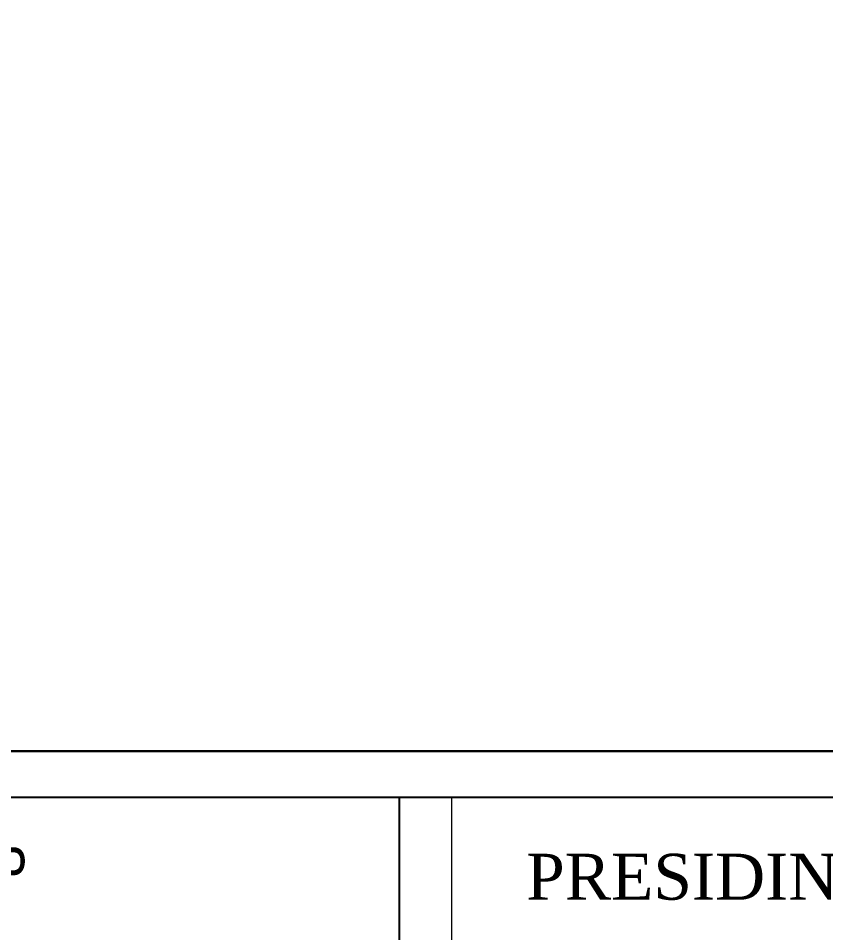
# Model space of a CAD drawing. Header units: inches. Extents: x 315041 to 662841, y -45540 to -35018.
# Drawn here: x 332182.4 to 332214.05, y -38646.22 to -38610.39 of the extents above; entities that cross this region are included whole.
import ezdxf

# ---------------------------------------------------------------- set-up
doc = ezdxf.new("R2010")
doc.units = ezdxf.units.IN
doc.header["$MEASUREMENT"] = 0
doc.layers.add('7', color=7, linetype='Continuous')
doc.layers.add('BAO KHUNG', color=31, linetype='Continuous')
doc.layers.add('S-Hatch', color=8, linetype='Continuous', lineweight=9)
doc.styles.add('ST3', font='times.ttf', dxfattribs={"width": 0.8})
doc.styles.get("Standard").update_dxf_attribs({"font": 'VHARIALN.TTF'})

# ---------------------------------------------------------------- blocks, each defined once
blk = doc.blocks.new('A$C75D82031')
at = {"layer": '7', "color": 147, "linetype": 'Continuous'}
blk.add_lwpolyline([(12.331, 57.61), (581.669, 57.61), (581.669, 409.19), (12.331, 409.19)], close=True, dxfattribs=at)
at = {"layer": 'BAO KHUNG', "color": 7}
for points in [[(144.951, 55.81), (285.801, 55.81), (285.801, 10.81), (144.951, 10.81)], [(211.893, 55.81), (474.138, 55.81), (474.138, 10.81), (211.893, 10.81)]]:
    blk.add_lwpolyline(points, close=True, dxfattribs=at)
at = {"layer": 'S-Hatch'}
blk.add_line((213.954, 10.81), (213.954, 55.81), dxfattribs=at)
at = {"layer": 'BAO KHUNG', "color": 7, "linetype": 'Continuous', "width": 0.9}
blk.add_text('STEEL CONTRACTOR - NHÀ THẦU KẾT CẤU THÉP', height=1.8, dxfattribs=at).set_placement((152.72, 52.051))
at = {"layer": 'BAO KHUNG', "color": 7, "linetype": 'Continuous', "style": 'ST3'}
blk.add_text('PRESIDING DESIGNER- Chủ trì TK:', height=1.8, dxfattribs=at).set_placement((216.863, 51.797))
blk = doc.blocks.new('A$C4DC60D06')
at = {"color": 8}
blk.add_lwpolyline([(0, 351.58), (284.669, 351.58), (284.669, 0), (0, 0)], close=True, dxfattribs=at)

msp = doc.modelspace()

# ---------------------------------------------------------------- block references
at = {"color": 1}
msp.add_blockref('A$C75D82031', (331985.4423, -38696.7186), dxfattribs=at)

# ---------------------------------------------------------------- next in the draw order: block references
at = {"color": 8}
msp.add_blockref('A$C4DC60D06', (331997.7733, -38639.1085), dxfattribs=at)

doc.saveas('drawing.dxf')
